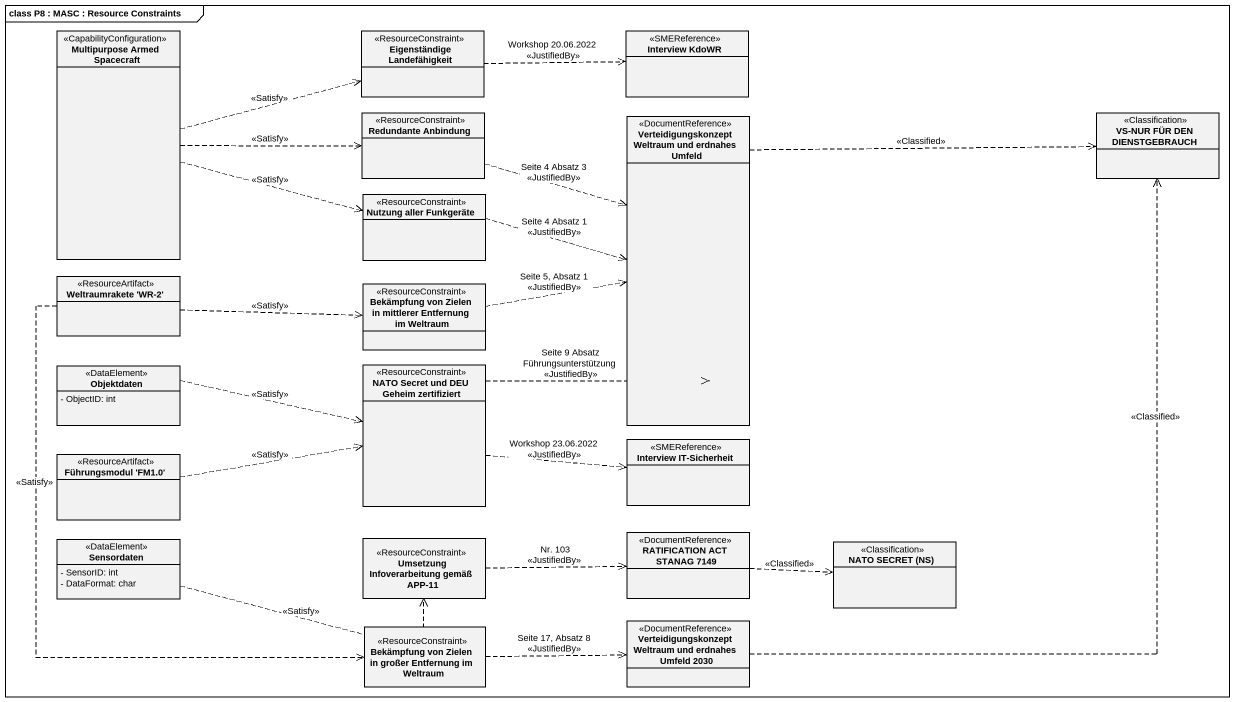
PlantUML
@startuml
mainframe class P8 : MASC : Resource Constraints
hide circle
hide empty members
skinparam classAttributeIconSize 0
class "Multipurpose Armed Spacecraft" as Multipurpose_Armed <<CapabilityConfiguration>>
class "Eigenständige Landefähigkeit" as Eigenständige_Landefähigkeit <<ResourceConstraint>>
class "Interview KdoWR" as Interview_KdoWR <<SMEReference>>
class "Redundante Anbindung" as Redundante_Anbindung <<ResourceConstraint>>
class "VS-NUR FÜR DEN DIENSTGEBRAUCH" as VS_NUR_FÜR_DEN <<Classification>>
class "Verteidigungskonzept Weltraum und erdnahes Umfeld" as Verteidigungskonzept <<DocumentReference>>
class "Nutzung aller Funkgeräte" as Nutzung_aller_Funkgeräte <<ResourceConstraint>>
class "Weltraumrakete 'WR-2'" as Weltraumrakete_WR_2 <<ResourceArtifact>>
class "Bekämpfung von Zielen in mittlerer Entfernung im Weltraum" as Bekämpfung_von_Zielen_in <<ResourceConstraint>>
class Objektdaten <<DataElement>> {
  - ObjectID: int
}
class "NATO Secret und DEU Geheim zertifiziert" as NATO_Secret_und_DEU_Geheim <<ResourceConstraint>>
class "Führungsmodul 'FM1.0'" as Führungsmodul_FM1_0 <<ResourceArtifact>>
class "Interview IT-Sicherheit" as Interview_IT_Sicherheit <<SMEReference>>
class "Umsetzung Infoverarbeitung gemäß APP-11" as Umsetzung_Infoverarbeitung <<ResourceConstraint>>
class "RATIFICATION ACT STANAG 7149" as RATIFICATION_ACT_STANAG_7149 <<DocumentReference>>
class Sensordaten <<DataElement>> {
  - SensorID: int
  - DataFormat: char
}
class "NATO SECRET (NS)" as NATO_SECRET_NS <<Classification>>
class "Bekämpfung von Zielen in großer Entfernung im Weltraum" as Bekämpfung_von_Zielen_in_2 <<ResourceConstraint>>
class "Verteidigungskonzept Weltraum und erdnahes Umfeld 2030" as Verteidigungskonzept_2 <<DocumentReference>>
Multipurpose_Armed .right.> Eigenständige_Landefähigkeit : <<Satisfy>>
Multipurpose_Armed .right.> Redundante_Anbindung : <<Satisfy>>
Multipurpose_Armed .right.> Nutzung_aller_Funkgeräte : <<Satisfy>>
Eigenständige_Landefähigkeit .right.> Interview_KdoWR : Workshop 20.06.2022\n<<JustifiedBy>>
Redundante_Anbindung .right.> Verteidigungskonzept : Seite 4 Absatz 3\n<<JustifiedBy>>
Verteidigungskonzept .right.> VS_NUR_FÜR_DEN : <<Classified>>
Nutzung_aller_Funkgeräte .right.> Verteidigungskonzept : Seite 4 Absatz 1\n<<JustifiedBy>>
Weltraumrakete_WR_2 .right.> Bekämpfung_von_Zielen_in : <<Satisfy>>
Weltraumrakete_WR_2 ..> Bekämpfung_von_Zielen_in_2 : <<Satisfy>>
Bekämpfung_von_Zielen_in .right.> Verteidigungskonzept : Seite 5, Absatz 1\n<<JustifiedBy>>
Objektdaten .right.> NATO_Secret_und_DEU_Geheim : <<Satisfy>>
NATO_Secret_und_DEU_Geheim .up.> Verteidigungskonzept : Seite 9 Absatz Führungsunterstützung\n<<JustifiedBy>>
NATO_Secret_und_DEU_Geheim .right.> Interview_IT_Sicherheit : Workshop 23.06.2022\n<<JustifiedBy>>
Führungsmodul_FM1_0 .right.> NATO_Secret_und_DEU_Geheim : <<Satisfy>>
Umsetzung_Infoverarbeitung .right.> RATIFICATION_ACT_STANAG_7149 : Nr. 103\n<<JustifiedBy>>
RATIFICATION_ACT_STANAG_7149 .right.> NATO_SECRET_NS : <<Classified>>
Sensordaten .right.> Umsetzung_Infoverarbeitung : <<Satisfy>>
Bekämpfung_von_Zielen_in_2 .right.> Verteidigungskonzept_2 : Seite 17, Absatz 8\n<<JustifiedBy>>
Verteidigungskonzept_2 .up.> VS_NUR_FÜR_DEN : <<Classified>>
@enduml
